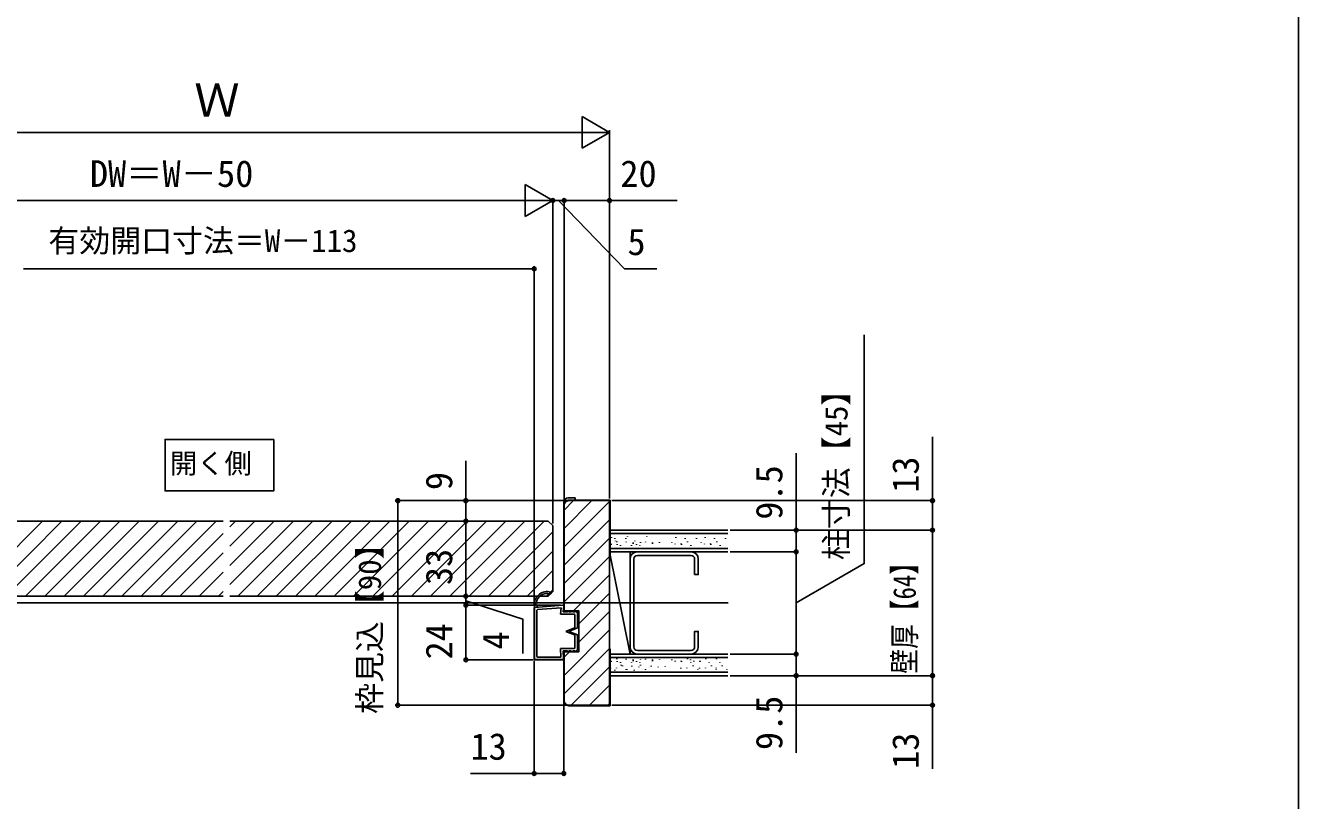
# Model space of a CAD drawing. Units: millimetres, scale not verified. Extents: x -700 to 700, y -1045 to 1039.
# Drawn here: x 140 to 700, y 313 to 654 of the extents above; entities that cross this region are included whole.
import ezdxf
from ezdxf.enums import TextEntityAlignment as Align

# ---------------------------------------------------------------- set-up
doc = ezdxf.new("R2010")
doc.units = ezdxf.units.MM
doc.header["$LTSCALE"] = 4
for name, color, linetype in [('0-2_USER1', 3, 'Continuous'), ('0-4_YKK_12', 2, 'Continuous'), ('0-5_YKK_13', 4, 'Continuous'), ('0-7_YKK_D', 6, 'Continuous'), ('0-8_YKK_ZWAK', 7, 'Continuous'), ('0-9_YSS_K', 3, 'Continuous'), ('0-A_YSS_KE', 3, 'Continuous')]:
    doc.layers.add(name, color=color, linetype=linetype)
doc.styles.add('ＭＳ ゴシック', font='')
doc.styles.get('ＭＳ ゴシック').set_extended_font_data('MS Gothic')

msp = doc.modelspace()

# ---------------------------------------------------------------- linework, layer by layer
at = {"layer": '0-2_USER1'}
msp.add_lwpolyline([(249.384, 472.341), (249.384, 449.657), (201.595, 449.657), (201.595, 472.341)], close=True, dxfattribs=at)
at = {"layer": '0-4_YKK_12'}
for p, q in [((227.1, 436.4), (87.1, 436.4)), ((114.733, 403.4), (147.733, 436.4)), ((123.219, 403.4), (156.219, 436.4)), ((131.704, 403.4), (164.704, 436.4)), ((140.189, 403.4), (173.189, 436.4)), ((148.674, 403.4), (181.674, 436.4)), ((157.16, 403.4), (190.16, 436.4)), ((165.645, 403.4), (198.645, 436.4)), ((174.13, 403.4), (207.13, 436.4)), ((182.616, 403.4), (215.616, 436.4)), ((191.101, 403.4), (224.101, 436.4)), ((370.1, 436.4), (230.1, 436.4)), ((230.1, 433.914), (232.586, 436.4)), ((230.1, 425.429), (241.071, 436.4)), ((230.1, 416.943), (249.557, 436.4)), ((230.1, 408.458), (258.042, 436.4)), ((233.527, 403.4), (266.527, 436.4)), ((242.013, 403.4), (275.013, 436.4)), ((250.498, 403.4), (283.498, 436.4)), ((258.983, 403.4), (291.983, 436.4)), ((267.468, 403.4), (300.468, 436.4)), ((275.954, 403.4), (308.954, 436.4)), ((284.439, 403.4), (317.439, 436.4)), ((292.924, 403.4), (325.924, 436.4)), ((301.41, 403.4), (334.41, 436.4)), ((309.895, 403.4), (342.895, 436.4)), ((318.38, 403.4), (351.38, 436.4)), ((326.865, 403.4), (359.865, 436.4)), ((335.351, 403.4), (368.351, 436.4)), ((343.836, 403.4), (372.1, 431.664)), ((372.1, 434.4), (370.1, 436.4)), ((372.1, 405.4), (372.1, 434.4)), ((199.586, 403.4), (227.1, 430.914)), ((208.071, 403.4), (227.1, 422.429)), ((352.321, 403.4), (372.1, 423.179)), ((360.806, 403.4), (372.1, 414.694)), ((216.557, 403.4), (227.1, 413.943)), ((227.1, 403.4), (87.1, 403.4)), ((225.042, 403.4), (227.1, 405.458)), ((370.1, 403.4), (230.1, 403.4)), ((369.292, 403.4), (372.1, 406.208)), ((372.1, 405.4), (370.1, 403.4)), ((449.209, 400.4), (7.885, 400.4)), ((363.9, 398.387), (363.9, 375.898)), ((364.4, 375.398), (376.4, 375.398)), ((376.899, 375.928), (376.809, 378.426))]:
    msp.add_line(p, q, dxfattribs=at)
for centre, start, end in [((364.4, 375.898), 180, 270), ((376.4, 375.898), 270, 3.44813)]:
    msp.add_arc(centre, 0.5, start, end, dxfattribs=at)
at = {"layer": '0-5_YKK_13'}
for p, q in [((376.9, 443.4), (376.9, 444.6)), ((381.9, 445.6), (378.9, 445.6)), ((364.05, 399.898), (364.05, 398.398)), ((364.05, 398.398), (376.55, 399.398)), ((364.05, 375.898), (364.05, 398.398)), ((364.05, 375.898), (364.05, 397.934)), ((365.25, 399.105), (365.25, 398.494)), ((365.374, 397.459), (375.799, 398.279)), ((375.485, 395.448), (375.799, 398.279)), ((376.6, 396.498), (376.899, 399.027)), ((365.1, 376.898), (365.1, 397.161)), ((381.55, 395.448), (375.485, 395.448)), ((378.5, 396.498), (376.6, 396.498)), ((379.5, 396.498), (378.5, 396.898)), ((378.5, 396.898), (378.5, 396.498)), ((379.5, 396.498), (380.2, 396.498)), ((381.2, 396.498), (380.2, 396.898)), ((380.2, 396.898), (380.2, 396.498)), ((381.9, 396.498), (381.2, 396.498)), ((381.85, 389.711), (381.85, 395.148)), ((381.9, 396.898), (382.9, 395.898)), ((381.9, 396.898), (381.9, 396.498)), ((382.9, 389.398), (382.9, 395.898)), ((381.663, 389.434), (377.9, 387.898)), ((381.663, 386.363), (377.9, 387.898)), ((382.9, 389.398), (379.223, 387.898)), ((382.9, 386.398), (379.223, 387.898)), ((382.9, 379.898), (382.9, 386.398)), ((381.85, 380.648), (381.85, 386.085)), ((376.4, 375.548), (364.4, 375.548)), ((365.4, 376.598), (375.657, 376.598)), ((381.55, 380.348), (375.485, 380.348)), ((375.485, 380.348), (375.657, 376.598)), ((376.6, 379.298), (376.749, 375.919)), ((378.5, 379.298), (376.6, 379.298)), ((379.5, 379.298), (378.5, 378.898)), ((378.5, 378.898), (378.5, 379.298)), ((379.5, 379.298), (380.2, 379.298)), ((381.2, 379.298), (380.2, 378.898)), ((380.2, 378.898), (380.2, 379.298)), ((381.9, 379.298), (381.2, 379.298)), ((381.9, 378.898), (382.9, 379.898)), ((381.9, 378.898), (381.9, 379.298))]:
    msp.add_line(p, q, dxfattribs=at)
msp.add_lwpolyline([(381.9, 445.6), (381.9, 446.6), (378.9, 446.6)], dxfattribs=at)
for centre, radius, start, end in [((378.9, 444.6), 2, 90, 180), ((378.9, 444.6), 1, 90, 113.54302), ((369.55, 399.898), 5.5, 73.48217, 180), ((369.55, 399.898), 4.7, 73.48217, 173.85561), ((371, 404.788), 0.4, 253.48217, 0), ((371, 404.788), 0.4, 0, 73.48217), ((364.85, 399.898), 0.3, 116.88027, 262.81924), ((364.579, 400.433), 0.3, 296.88027, 353.85561), ((364.75, 399.105), 0.5, 0, 82.81924), ((376.55, 399.048), 0.35, 356.55187, 90), ((365.4, 397.161), 0.3, 94.96974, 180), ((381.55, 395.148), 0.3, 0, 90), ((381.55, 389.711), 0.3, 292.195, 0), ((381.55, 386.085), 0.3, 0, 67.805), ((364.4, 375.898), 0.35, 180, 270), ((365.4, 376.898), 0.3, 180, 270), ((376.4, 375.898), 0.35, 270, 3.44813), ((381.55, 380.648), 0.3, 270, 0)]:
    msp.add_arc(centre, radius, start, end, dxfattribs=at)
at = {"layer": '0-7_YKK_D'}
for p, q in [((397.1, 607.4), (384.976, 614.4)), ((384.976, 614.4), (384.976, 600.4)), ((74.1, 607.4), (383.1, 607.4)), ((397.1, 607.4), (372.851, 607.4)), ((397.1, 607.4), (384.976, 600.4)), ((397.1, 446.4), (397.1, 608.4)), ((372.1, 577.4), (359.976, 584.4)), ((359.976, 584.4), (359.976, 570.4)), ((358.1, 577.4), (99.1, 577.4)), ((372.1, 577.4), (347.851, 577.4)), ((372.1, 577.4), (359.976, 570.4)), ((372.1, 435.4), (372.1, 578.4)), ((372.1, 435.4), (372.1, 578.4)), ((372.1, 577.4), (377.1, 577.4)), ((377.1, 444.4), (377.1, 578.4)), ((377.1, 444.4), (377.1, 578.4)), ((397.1, 446.4), (397.1, 578.4)), ((363.9, 547.4), (139.3, 547.4)), ((363.9, 399.387), (363.9, 548.4)), ((378.1, 445.4), (302.9, 445.4)), ((303.9, 445.4), (303.9, 355.4)), ((377.9, 445.4), (332.9, 445.4)), ((398.1, 445.4), (540.1, 445.4)), ((368.325, 436.4), (332.9, 436.4)), ((367.6, 436.4), (332.9, 436.4)), ((333.9, 403.4), (333.9, 436.4)), ((450.1, 432.401), (540.1, 432.401)), ((450.1, 432.399), (480.1, 432.399)), ((450.1, 432.399), (540.1, 432.399)), ((539.1, 432.401), (539.1, 368.399)), ((450.1, 422.9), (480.1, 422.9)), ((450.1, 422.9), (480.1, 422.9)), ((479.1, 422.9), (479.1, 377.9)), ((360.961, 403.4), (332.9, 403.4)), ((361.961, 403.4), (332.9, 403.4)), ((333.9, 403.4), (333.9, 406.8)), ((333.9, 399.398), (333.9, 403.4)), ((333.9, 399.398), (333.9, 403.4)), ((375.55, 399.398), (332.9, 399.398)), ((375.55, 399.398), (332.9, 399.398)), ((333.9, 399.398), (333.9, 395.998)), ((333.9, 375.398), (333.9, 399.398)), ((363.4, 375.398), (332.9, 375.398)), ((450.1, 377.9), (480.1, 377.9)), ((450.1, 377.9), (480.1, 377.9)), ((363.9, 374.902), (363.9, 324.4)), ((376.9, 374.36), (376.9, 324.4)), ((450.1, 368.399), (540.1, 368.399)), ((450.1, 368.399), (480.1, 368.399)), ((450.1, 368.399), (540.1, 368.399)), ((378.1, 355.4), (302.9, 355.4)), ((398.1, 355.4), (540.1, 355.4))]:
    msp.add_line(p, q, dxfattribs=at)
for points in [[(374.6, 577.4), (403.604, 547.4), (417.877, 547.4)], [(377.1, 577.4), (397.1, 577.4), (426.773, 577.4)], [(479.1, 400.4), (509.1, 417.682), (509.1, 518.268)], [(539.1, 432.399), (539.1, 445.4), (539.1, 473.436)], [(479.1, 422.9), (479.1, 432.399), (479.1, 466.345)], [(333.9, 436.4), (333.9, 445.4), (333.9, 462.891)], [(333.9, 401.399), (358.9, 393.307), (358.9, 378.216)], [(479.1, 377.9), (479.1, 368.399), (479.1, 334.454)], [(539.1, 368.399), (539.1, 355.4), (539.1, 327.364)], [(376.9, 325.4), (363.9, 325.4), (335.864, 325.4)]]:
    msp.add_lwpolyline(points, dxfattribs=at)
for centre in [(372.1, 577.4), (377.1, 577.4), (377.1, 577.4), (397.1, 577.4), (363.9, 547.4), (303.9, 445.4), (333.9, 445.4), (539.1, 445.4), (333.9, 436.4), (333.9, 436.4), (479.1, 432.399), (539.1, 432.401), (539.1, 432.399), (479.1, 422.9), (479.1, 422.9), (333.9, 403.4), (333.9, 403.4), (333.9, 399.398), (333.9, 399.398), (333.9, 375.398), (479.1, 377.9), (479.1, 377.9), (479.1, 368.399), (539.1, 368.399), (539.1, 368.399), (303.9, 355.4), (539.1, 355.4), (363.9, 325.4), (376.9, 325.4)]:
    msp.add_circle(centre, 0.85, dxfattribs=at)
at = {"layer": '0-8_YKK_ZWAK'}
msp.add_lwpolyline([(-699.9, -1044.6), (700.1, -1044.6), (700.1, 995.4)], dxfattribs=at)
at = {"layer": '0-9_YSS_K'}
for p, q in [((377.1, 441.252), (381.248, 445.4)), ((377.1, 433.169), (389.331, 445.4)), ((377.1, 425.087), (397.1, 445.087)), ((377.1, 417.005), (397.1, 437.005)), ((397.1, 432.401), (449.1, 432.401)), ((377.1, 408.923), (397.1, 428.923)), ((397.1, 430.901), (449.1, 430.901)), ((397.647, 426.502), (397.647, 426.302)), ((397.788, 426.215), (397.788, 426.015)), ((397.943, 429.305), (397.943, 429.105)), ((399.329, 428.857), (399.329, 428.657)), ((399.737, 427.735), (399.737, 427.535)), ((400.338, 427.399), (400.338, 427.199)), ((400.439, 426.215), (400.439, 426.015)), ((401.825, 425.766), (401.825, 425.566)), ((401.868, 425.829), (401.868, 425.629)), ((404.263, 428.857), (404.263, 428.657)), ((404.335, 427.287), (404.335, 427.087)), ((405.008, 429.642), (405.008, 429.442)), ((406.759, 425.766), (406.759, 425.566)), ((407.475, 426.95), (407.475, 426.75)), ((407.504, 426.551), (407.504, 426.351)), ((408.215, 427.735), (408.215, 427.535)), ((408.917, 426.215), (408.917, 426.015)), ((410.346, 425.829), (410.346, 425.629)), ((410.615, 427.062), (410.615, 426.862)), ((412.813, 427.287), (412.813, 427.087)), ((413.486, 429.642), (413.486, 429.442)), ((415.953, 426.95), (415.953, 426.75)), ((415.982, 426.551), (415.982, 426.351)), ((419.093, 427.062), (419.093, 426.862)), ((424.505, 427), (424.505, 426.8)), ((425.934, 426.39), (425.934, 426.19)), ((426.27, 429.305), (426.27, 429.105)), ((428.625, 426.502), (428.625, 426.302)), ((428.766, 426.215), (428.766, 426.015)), ((430.307, 428.857), (430.307, 428.657)), ((431.317, 427.399), (431.317, 427.199)), ((432.804, 425.766), (432.804, 425.566)), ((435.242, 428.857), (435.242, 428.657)), ((437.381, 427), (437.381, 426.8)), ((438.81, 426.39), (438.81, 426.19)), ((439.146, 429.305), (439.146, 429.105)), ((441.501, 426.502), (441.501, 426.302)), ((441.643, 426.215), (441.643, 426.015)), ((443.184, 428.857), (443.184, 428.657)), ((444.193, 427.399), (444.193, 427.199)), ((445.68, 425.766), (445.68, 425.566)), ((448.118, 428.857), (448.118, 428.657)), ((377.1, 400.84), (397.1, 420.84)), ((397.1, 424.401), (449.1, 424.401)), ((397.1, 422.901), (449.1, 422.901)), ((406.1, 377.9), (397.1, 422.9)), ((397.1, 377.9), (397.1, 422.9)), ((406.1, 422.9), (397.1, 422.9)), ((402.233, 424.645), (402.233, 424.445)), ((406.1, 377.9), (406.1, 422.9)), ((409.3, 422.9), (432.9, 422.9)), ((432.9, 421.3), (409.3, 421.3)), ((410.711, 424.645), (410.711, 424.445)), ((406.1, 381.1), (406.1, 419.7)), ((407.7, 419.7), (407.7, 381.1)), ((434.5, 412.9), (434.5, 419.7)), ((381.242, 396.9), (397.1, 412.758)), ((383.6, 391.176), (397.1, 404.676)), ((383.6, 383.094), (397.1, 396.594)), ((377.1, 368.512), (397.1, 388.512)), ((377.1, 360.429), (397.1, 380.429)), ((377.1, 376.594), (379.406, 378.9)), ((406.1, 377.9), (397.1, 377.9)), ((397.1, 377.899), (449.1, 377.899)), ((397.1, 376.399), (449.1, 376.399)), ((399.737, 376.234), (399.737, 376.034)), ((400.338, 375.898), (400.338, 375.698)), ((404.335, 375.785), (404.335, 375.585)), ((407.475, 375.449), (407.475, 375.249)), ((408.215, 376.234), (408.215, 376.034)), ((409.3, 379.5), (432.9, 379.5)), ((432.9, 377.9), (409.3, 377.9)), ((410.615, 375.561), (410.615, 375.361)), ((412.813, 375.785), (412.813, 375.585)), ((415.953, 375.449), (415.953, 375.249)), ((419.093, 375.561), (419.093, 375.361)), ((424.505, 375.498), (424.505, 375.298)), ((431.317, 375.898), (431.317, 375.698)), ((432.654, 375.498), (432.654, 375.298)), ((439.466, 375.898), (439.466, 375.698)), ((444.13, 375.898), (444.13, 375.698)), ((380.153, 355.4), (397.1, 372.347)), ((397.1, 369.899), (449.1, 369.899)), ((397.452, 371.798), (397.452, 371.598)), ((397.647, 375), (397.647, 374.8)), ((397.788, 374.713), (397.788, 374.513)), ((399.43, 370.901), (399.43, 370.701)), ((400.143, 371.91), (400.143, 371.71)), ((400.439, 374.713), (400.439, 374.513)), ((401.825, 374.265), (401.825, 374.065)), ((401.868, 374.328), (401.868, 374.128)), ((402.233, 373.143), (402.233, 372.943)), ((402.834, 372.807), (402.834, 372.607)), ((404.364, 371.237), (404.364, 371.037)), ((404.853, 371.125), (404.853, 370.925)), ((406.759, 374.265), (406.759, 374.065)), ((406.831, 372.695), (406.831, 372.495)), ((407.504, 375.05), (407.504, 374.85)), ((407.908, 370.901), (407.908, 370.701)), ((408.917, 374.713), (408.917, 374.513)), ((409.971, 372.358), (409.971, 372.158)), ((410.346, 374.328), (410.346, 374.128)), ((410.711, 373.143), (410.711, 372.943)), ((412.842, 371.237), (412.842, 371.037)), ((415.309, 372.695), (415.309, 372.495)), ((415.982, 375.05), (415.982, 374.85)), ((418.449, 372.358), (418.449, 372.158)), ((421.589, 372.471), (421.589, 372.271)), ((425.934, 374.888), (425.934, 374.688)), ((428.43, 371.798), (428.43, 371.598)), ((428.625, 375), (428.625, 374.8)), ((428.766, 374.713), (428.766, 374.513)), ((431.121, 371.91), (431.121, 371.71)), ((432.804, 374.265), (432.804, 374.065)), ((433.813, 372.807), (433.813, 372.607)), ((434.083, 374.888), (434.083, 374.688)), ((435.831, 371.125), (435.831, 370.925)), ((436.579, 371.798), (436.579, 371.598)), ((436.774, 375), (436.774, 374.8)), ((436.916, 374.713), (436.916, 374.513)), ((439.271, 371.91), (439.271, 371.71)), ((440.953, 374.265), (440.953, 374.065)), ((441.962, 372.807), (441.962, 372.607)), ((443.935, 371.91), (443.935, 371.71)), ((443.981, 371.125), (443.981, 370.925)), ((445.617, 374.265), (445.617, 374.065)), ((446.626, 372.807), (446.626, 372.607)), ((448.645, 371.125), (448.645, 370.925)), ((388.235, 355.4), (397.1, 364.265)), ((397.1, 368.399), (449.1, 368.399)), ((396.317, 355.4), (397.1, 356.183))]:
    msp.add_line(p, q, dxfattribs=at)
for points in [[(436.1, 419.7), (436.1, 412.9), (434.5, 412.9)], [(434.5, 381.1), (434.5, 387.9), (436.1, 387.9), (436.1, 381.1)]]:
    msp.add_lwpolyline(points, dxfattribs=at)
for centre, radius, start, end in [((409.3, 419.7), 3.2, 90, 180), ((409.3, 419.7), 1.6, 90, 180), ((432.9, 419.7), 3.2, 360, 90), ((432.9, 419.7), 1.6, 0, 90), ((409.3, 381.1), 3.2, 180, 270), ((409.3, 381.1), 1.6, 180, 270), ((432.9, 381.1), 1.6, 270, 0), ((432.9, 381.1), 3.2, 270, 0)]:
    msp.add_arc(centre, radius, start, end, dxfattribs=at)
at = {"layer": '0-A_YSS_KE'}
for p, q in [((376.9, 397), (376.9, 443.4)), ((377.1, 378.9), (377.1, 357.4))]:
    msp.add_line(p, q, dxfattribs=at)
for points in [[(376.9, 443.4), (376.9, 396.7), (383.4, 396.7), (383.4, 394.2), (383.6, 394.2)], [(377.1, 443.4), (377.1, 396.9), (383.6, 396.9), (383.6, 378.9), (377.1, 378.9)], [(397.1, 420.6), (397.3, 420.6), (397.3, 445.6), (379.1, 445.6)], [(379.1, 355.4), (397.1, 355.4), (397.1, 445.4), (379.1, 445.4)], [(376.9, 357.4), (376.9, 379.1), (383.4, 379.1), (383.4, 381.6), (383.6, 381.6)], [(397.1, 380.2), (397.3, 380.2), (397.3, 355.2), (379.1, 355.2)]]:
    msp.add_lwpolyline(points, dxfattribs=at)
for centre, radius, start, end in [((379.1, 443.4), 2.2, 90, 180), ((379.1, 443.4), 2, 90, 180), ((379.1, 357.4), 2.2, 180, 270), ((379.1, 357.4), 2, 180, 270)]:
    msp.add_arc(centre, radius, start, end, dxfattribs=at)

# ---------------------------------------------------------------- texts
at = {"layer": '0-2_USER1', "style": 'ＭＳ ゴシック'}
msp.add_text('開く側', height=8.798, dxfattribs=at).set_placement((203.709, 454.738), align=Align.BOTTOM_LEFT)
at = {"layer": '0-7_YKK_D', "style": 'ＭＳ ゴシック'}
for s, height, p in [('Ｗ', 14.66, (214.395, 609.9)), ('DW＝W－50', 11.73, (168.509, 579.9)), ('20', 11.73, (401.818, 579.9)), ('有効開口寸法＝W－113', 9.971, (150.257, 551.755)), ('5', 11.73, (404.922, 549.9)), ('13', 11.73, (335.909, 327.9))]:
    msp.add_text(s, height=height, dxfattribs=at).set_placement(p, align=Align.BOTTOM_LEFT)
for s, height, p in [('柱寸法【45】', 9.971, (504.745, 419.255)), ('9.5', 11.73, (476.6, 437.027)), ('13', 11.73, (536.6, 448.845)), ('9', 11.73, (331.4, 450.027)), ('枠見込【90】', 9.971, (299.545, 351.602)), ('33', 11.73, (331.4, 408.264)), ('24', 11.73, (331.4, 375.535)), ('4', 11.73, (356.4, 379.898)), ('9.5', 11.73, (476.6, 335.681)), ('13', 11.73, (536.6, 327.409))]:
    msp.add_text(s, height=height, rotation=90, dxfattribs=at).set_placement(p, align=Align.BOTTOM_LEFT)
at = {"layer": '0-7_YKK_D', "style": 'ＭＳ ゴシック', "width": 0.8}
msp.add_text('壁厚【64】', height=9.971, rotation=90, dxfattribs=at).set_placement((534.745, 369.305), align=Align.BOTTOM_LEFT)

doc.saveas('drawing.dxf')
